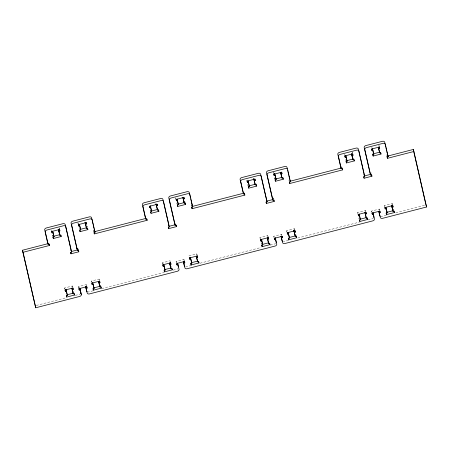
<?xml version="1.0" encoding="UTF-8"?>
<svg xmlns="http://www.w3.org/2000/svg" width="449" height="449" viewBox="0 0 449 449"><rect width="100%" height="100%" fill="white"/><g stroke="black" fill="none" stroke-linecap="round" stroke-linejoin="round"><path stroke-width="0.34" stroke-dasharray="2.25 1.68" d="M93.734 231.684L93.701 230.388M191.381 206.226L191.403 205.193M289.049 180.015L289.049 180.857M386.696 154.838L386.696 155.399M70.134 250.351L70.151 250.716M64.746 288.931L64.533 287.994L72.351 285.979L72.789 287.506M91.562 282.511L91.237 281.108L99.055 279.093L99.498 280.619M162.454 263.737L162.241 262.8L170.059 260.785L170.272 261.722M188.945 255.913L196.763 253.898L197.201 255.425M260.162 238.542L259.943 237.605L267.761 235.59L268.059 236.612M286.866 231.656L286.653 230.719L294.471 228.704L294.909 230.23M357.864 213.348L357.651 212.411L365.469 210.396L365.761 211.417M384.574 206.461L384.361 205.524L392.173 203.509L392.617 205.041M78.648 287.888L78.367 286.658L86.186 284.644L86.477 285.659M176.356 262.693L176.075 261.464L183.888 259.449L184.185 260.471M274.042 237.409L273.778 236.269L281.596 234.255L282.039 235.781M371.727 212.13L371.486 211.075L379.304 209.06L379.747 210.587M281.675 235.719L281.596 234.255M36.234 305.455L66.463 297.665M75.258 295.397L79.103 294.404A2.021 1.442 -16.1 0 0 79.799 294.117M93.151 290.778L88.874 291.884A2.021 1.442 -16.1 0 1 88.133 291.968M101.698 288.578L163.986 272.515M173.146 270.152L176.811 269.209A2.021 1.442 -16.1 0 0 177.972 268.575M191.465 265.426L186.582 266.689A2.021 1.442 -16.1 0 1 185.841 266.773M200.013 263.226L261.082 247.478M270.242 245.115L274.519 244.015A2.021 1.442 -16.1 0 0 275.534 243.51M288.561 240.395L284.284 241.495A2.021 1.442 -16.1 0 1 283.353 241.568M297.721 238.032L359.396 222.126M367.95 219.92L372.221 218.82A2.021 1.442 -16.1 0 0 373.242 218.315M386.393 215.166L381.992 216.3A2.021 1.442 -16.1 0 1 381.061 216.373M395.732 212.759L424.861 205.249M378.939 145.487L379.237 146.503M393.902 210.66L393.459 209.127L393.779 210.536M384.361 205.524L384.653 206.546M371.486 211.075L371.783 212.096M352.089 151.863L352.527 153.39M353.52 157.992L353.812 159.008M357.651 212.411L357.948 213.432M359.234 219.05L358.936 218.029L359.256 219.438M341.779 166.972L342.071 167.988M296.194 235.854L295.751 234.322L296.076 235.725M273.273 172.186L273.564 173.207M274.85 178.825L274.558 177.804L274.878 179.207M286.653 230.719L286.945 231.74M273.301 197.964L273.744 199.491M273.778 236.269L274.075 237.291M248.145 185.712L247.848 184.691L248.061 185.628M259.943 237.605L260.24 238.627M261.526 244.245L261.228 243.223L261.441 244.161M191.162 205.26L191.454 206.276M184.96 202.005L184.662 200.984L184.881 201.921M175.711 197.891L176.008 198.907M176.996 203.509L177.288 204.525M176.075 261.464L176.367 262.485M150.437 210.907L150.14 209.885L150.466 211.288M162.241 262.8L162.532 263.821M93.454 230.455L93.751 231.471M87.252 227.194L86.96 226.178L87.173 227.115M100.486 285.222L100.784 286.243M77.857 222.575L78.3 224.102M91.237 281.108L91.534 282.129M78.328 249.88L78.036 248.858L78.21 249.756M78.367 286.658L78.665 287.68M59.116 227.952L59.408 228.973M73.928 292.619L73.636 291.597L73.849 292.535M52.729 236.101L52.438 235.08L52.758 236.483M64.533 287.994L64.824 289.016M378.9 145.442L379.113 146.38M392.173 203.509L392.499 204.912M371.082 147.457L371.301 148.394M371.009 172.77L371.149 173.381M379.304 209.06L379.624 210.463M352.196 152.329L352.409 153.266M365.469 210.396L365.789 211.799M344.377 154.344L344.591 155.281M345.556 159.496L345.769 160.433M341.807 167.247L341.93 167.774M294.471 228.704L294.791 230.107M273.379 172.652L273.593 173.589M273.323 198.048L273.604 199.277M267.761 235.59L268.081 236.993M196.763 253.898L197.083 255.301M175.671 197.846L175.885 198.784M176.85 202.999L177.17 204.402M175.677 223.507L175.772 223.95M183.888 259.449L184.112 260.414M171.338 266.403L171.557 267.34M99.055 279.093L99.375 280.496M100.447 285.177L100.66 286.114M77.963 223.041L78.177 223.978M79.142 228.193L79.462 229.596M86.186 284.644L86.427 285.699M59.077 227.912L59.29 228.85M72.351 285.979L72.671 287.382M51.259 229.927L51.472 230.865"/><path stroke-width="0.67" d="M51.618 231.375L52.062 232.902L53.038 232.649L54.003 236.864L53.027 237.117L53.347 238.526L61.159 236.505L60.84 235.102L59.863 235.355L58.449 229.703M58.46 229.613L58.898 231.14L59.88 230.887L59.554 229.484L51.742 231.499L52.062 232.902M78.328 224.489L78.766 226.015L79.742 225.763L80.708 229.978L79.731 230.23L80.051 231.639L87.869 229.619L87.549 228.215L86.573 228.468L85.018 222.216M85.164 222.726L85.607 224.253L86.584 224L86.264 222.597L78.446 224.612L78.766 226.015M149.326 206.181L149.77 207.707L150.746 207.455L151.706 211.67L150.729 211.922L151.055 213.331L158.867 211.311L158.548 209.907L157.571 210.16L156.016 203.908L157.571 210.16M156.606 205.945L157.582 205.693L157.262 204.289L149.444 206.304L149.77 207.707M176.03 199.294L176.474 200.821L177.45 200.574L178.416 204.783L177.439 205.036L177.759 206.445L185.577 204.43L185.252 203.021L184.275 203.274L182.861 197.622M182.872 197.532L183.315 199.059L184.292 198.806L183.967 197.403L176.154 199.418L176.474 200.821M246.883 180.476L247.472 182.513L248.449 182.266L249.414 186.475L248.437 186.728L248.757 188.137L256.575 186.122L256.256 184.713L255.279 184.966L253.724 178.713L255.279 184.966M254.314 180.751L255.29 180.498L254.97 179.095L247.152 181.11L247.472 182.513M273.738 174.1L274.182 175.626L275.158 175.379L276.118 179.589L275.142 179.841L275.467 181.25L283.28 179.235L282.96 177.826L281.983 178.079L280.569 172.427M280.58 172.337L281.018 173.864L281.994 173.611L281.675 172.208L273.862 174.223L274.182 175.626M344.737 155.792L345.18 157.324L346.157 157.071L347.122 161.286L346.145 161.533L346.465 162.942L354.283 160.927L353.958 159.518L352.981 159.771L351.432 153.519M351.578 154.029L352.022 155.556L352.998 155.303L352.678 153.9L344.86 155.915L345.18 157.324M371.592 149.416L371.884 150.437L372.866 150.185L373.826 154.4L372.85 154.647L373.17 156.056L380.988 154.041L380.668 152.632L379.691 152.885L378.277 147.233M378.283 147.143L378.726 148.67L379.702 148.417L379.383 147.014L371.564 149.029L371.884 150.437M53.409 236.314L59.925 234.636M80.113 229.428L86.629 227.75M151.117 211.12L157.627 209.442M177.821 204.233L184.337 202.555M248.819 185.925L255.335 184.247M276.18 178.87L282.039 177.361M346.527 160.731L353.043 159.053M373.237 153.844L379.747 152.166M66.553 230.444L65.212 224.595A2.021 1.442 -16.1 0 0 62.939 223.692L46.331 227.974A2.021 1.442 -16.1 0 0 44.698 229.882L47.532 242.292L47.835 242.213M163.526 202.056L162.92 199.401A2.021 1.442 -16.1 0 0 160.647 198.497L144.034 202.78A2.021 1.442 -16.1 0 0 142.4 204.688L145.24 217.097L145.729 216.974M191.953 205.053L192.728 207.045L191.751 207.298L192.071 208.701L244.834 195.096L244.509 193.693L243.532 193.946L240.108 179.499A2.021 1.442 -16.1 0 1 241.742 177.585L258.349 173.303A2.021 1.442 -16.1 0 1 260.628 174.206L262.328 181.649M359.307 153.266L358.336 149.012A2.021 1.442 -16.1 0 0 356.057 148.108L339.45 152.391A2.021 1.442 -16.1 0 0 337.816 154.304L340.651 166.714L341.016 166.618M387.246 154.697L387.549 154.619L388.138 156.656L387.161 156.909L387.481 158.312L413.866 151.509L426.55 207L382.582 218.337A2.021 1.442 -16.1 0 1 380.309 217.439L378.793 211.226M79.664 287.809L81.325 294.533A2.021 1.442 -16.1 0 1 79.692 296.441L35.724 307.778L22.45 250.25L48.279 243.588M94.436 231.69L145.88 218.422M192.144 206.495L243.583 193.227M289.846 181.301L341.291 168.033M387.442 156.134L413.276 149.472L413.866 151.509M47.532 242.292L48.122 244.335L49.098 244.082L49.418 245.485L23.039 252.287L22.45 250.25M70.538 252.282L70.981 253.808L78.8 251.794L78.474 250.39L77.497 250.643L71.666 225.123A2.021 1.442 -16.1 0 1 73.299 223.215L89.907 218.932A2.021 1.442 -16.1 0 1 92.185 219.83L95.02 232.24L94.043 232.492L94.363 233.895L147.126 220.291L146.806 218.888L145.83 219.14L145.24 217.097M266.1 202.404L266.392 203.425L274.21 201.405L273.89 200.001L272.913 200.254L267.076 174.734A2.021 1.442 -16.1 0 1 268.71 172.826L285.323 168.543A2.021 1.442 -16.1 0 1 287.596 169.441L290.436 181.851L289.453 182.103L289.779 183.506L342.536 169.902L342.217 168.498L341.24 168.751L340.651 166.714M70.746 250.194L71.049 250.115L70.319 246.922M92.129 220.117L91.596 217.793A2.021 1.442 -16.1 0 0 89.317 216.889L72.71 221.172A2.021 1.442 -16.1 0 0 71.077 223.08L76.908 248.606L77.458 248.46M168.571 224.966L169.346 226.958L168.364 227.211L168.689 228.614L176.502 226.599L176.182 225.196L175.205 225.449L174.616 223.411L168.785 197.886A2.021 1.442 -16.1 0 1 170.418 195.977L187.025 191.695A2.021 1.442 -16.1 0 1 189.298 192.599L190.011 195.702M287.36 168.953L287.006 167.404A2.021 1.442 -16.1 0 0 284.733 166.5L268.12 170.783A2.021 1.442 -16.1 0 0 266.487 172.697L272.324 198.217L272.751 198.104M363.926 174.594L364.756 176.569L363.78 176.822L364.1 178.231L371.918 176.21L371.598 174.807L370.616 175.059L370.032 173.022L364.195 147.502A2.021 1.442 -16.1 0 1 365.828 145.588L382.441 141.306A2.021 1.442 -16.1 0 1 384.714 142.21L385.781 146.862M71.369 251.519L77.234 250.009M169.077 226.324L175.424 224.685M266.296 201.259L272.644 199.62M364.487 175.935L370.84 174.302M48.122 244.335L45.282 231.925A2.021 1.442 -16.1 0 1 46.915 230.017L63.528 225.735A2.021 1.442 -16.1 0 1 65.801 226.633L71.638 252.153L70.661 252.405L70.981 253.808M243.532 193.946L240.698 181.536A2.021 1.442 -16.1 0 1 242.331 179.628L258.938 175.346A2.021 1.442 -16.1 0 1 261.217 176.244L267.048 201.764L266.072 202.016L266.392 203.425M64.998 289.908L65.442 291.44L66.418 291.188L67.384 295.403L66.407 295.655L66.727 297.058L74.545 295.044L74.22 293.635L73.243 293.887L71.829 288.236M71.84 288.146L72.283 289.672L73.26 289.425L72.94 288.017L65.122 290.032L65.442 291.44M91.854 283.532L92.152 284.554L93.128 284.301L94.088 288.516L93.111 288.769L93.431 290.172L101.25 288.157L100.93 286.748L99.953 287.001L98.539 281.349M98.55 281.259L98.988 282.786L99.964 282.539L99.644 281.13L91.826 283.145L92.152 284.554M162.706 264.714L163.15 266.246L164.126 265.993L165.092 270.208L164.115 270.461L164.435 271.864L172.248 269.849L171.928 268.44L170.951 268.693L169.537 263.041M169.548 262.951L169.991 264.478L170.968 264.231L170.642 262.822L162.83 264.837L163.15 266.246M189.265 257.316L189.854 259.359L190.831 259.107L191.796 263.322L190.819 263.574L191.139 264.977L198.958 262.962L198.638 261.554L197.655 261.806L196.241 256.154M196.252 256.065L196.696 257.591L197.672 257.344L197.352 255.936L189.534 257.951L189.854 259.359M260.414 239.519L260.858 241.051L261.834 240.799L262.794 245.014L261.818 245.266L262.137 246.669L269.956 244.654L269.636 243.251L268.659 243.498L267.245 237.847M267.256 237.757L267.694 239.289L268.67 239.036L268.35 237.628L260.532 239.643L260.858 241.051M287.119 232.633L287.562 234.165L288.539 233.912L289.504 238.127L288.527 238.38L288.847 239.783L296.666 237.768L296.34 236.365L295.363 236.612L293.814 230.359L295.363 236.612M294.404 232.402L295.38 232.15L295.055 230.741L287.242 232.756L287.562 234.165M358.122 214.325L358.56 215.857L359.537 215.604L360.502 219.819L359.526 220.072L359.845 221.475L367.664 219.46L367.344 218.057L366.367 218.304L364.953 212.652M364.958 212.562L365.402 214.094L366.378 213.842L366.058 212.433L358.24 214.448L358.56 215.857M384.827 207.438L385.27 208.97L386.247 208.718L387.206 212.933L386.23 213.185L386.555 214.588L394.368 212.573L394.048 211.17L393.071 211.417L391.517 205.165L393.071 211.417M392.106 207.208L393.083 206.955L392.763 205.547L384.945 207.561L385.27 208.97M78.839 288.572L79.277 290.105L80.253 289.852M85.675 286.81L86.118 288.337L87.095 288.084L86.775 286.681L78.957 288.696L79.277 290.105M176.687 263.889L176.985 264.91L177.961 264.657L179.033 269.338A2.021 1.442 -16.1 0 1 177.4 271.247L89.463 293.921A2.021 1.442 -16.1 0 1 87.19 293.023L86.118 288.337M183.383 261.615L183.821 263.142L184.803 262.895L184.477 261.486L176.665 263.501L176.985 264.91M274.249 238.183L274.693 239.715L275.669 239.463L276.736 244.144A2.021 1.442 -16.1 0 1 275.102 246.052L187.171 268.727A2.021 1.442 -16.1 0 1 184.893 267.829L183.821 263.142M281.091 236.421L281.529 237.948L282.505 237.701L282.185 236.292L274.367 238.307L274.693 239.715M371.957 212.989L372.395 214.521L373.372 214.268L374.444 218.949A2.021 1.442 -16.1 0 1 372.81 220.857L284.874 243.532A2.021 1.442 -16.1 0 1 282.601 242.634L281.529 237.948M379.237 212.759L380.213 212.506L379.893 211.097L372.075 213.112L372.395 214.521M67.44 294.684L73.305 293.169M93.499 287.966L100.009 286.282M164.497 269.658L171.013 267.974M191.201 262.772L197.717 261.088M262.205 244.464L268.715 242.78M288.909 237.577L295.425 235.893M359.907 219.269L366.423 217.585M386.617 212.383L393.128 210.699M426.55 207L424.507 198.604M386.898 156.274L387.481 158.312M379.265 146.89L379.702 148.417M380.544 152.508L380.988 154.041M392.645 205.423L393.083 206.955M393.93 211.041L394.368 212.573M372.866 150.185L372.277 148.142L373.237 152.357M373.388 152.868L373.826 154.4M372.58 154.013L373.17 156.056M385.803 207.185L386.247 208.718M387.206 212.933L385.932 207.881M386.112 213.056L386.555 214.588M371.475 174.683L371.918 176.21M379.77 210.974L380.213 212.506M363.656 176.698L364.1 178.231M372.934 212.736L373.372 214.268M352.555 153.777L352.998 155.303M353.84 159.395L354.283 160.927M365.935 212.31L366.378 213.842M367.22 217.928L367.664 219.46M345.719 155.539L346.157 157.071M347.122 161.286L345.708 155.635M346.022 161.41L346.465 162.942M359.099 214.072L359.537 215.604M359.913 217.776L360.502 219.819M359.408 219.943L359.845 221.475M342.099 168.375L342.536 169.902M289.846 179.813L290.436 181.851M289.336 181.98L289.779 183.506M281.557 172.085L281.994 173.611M282.842 177.703L283.28 179.235M294.937 230.618L295.38 232.15M296.222 236.236L296.666 237.768M275.158 175.379L274.569 173.336L276.118 179.589M275.024 179.718L275.467 181.25M288.095 232.38L288.539 233.912M289.504 238.127L288.09 232.475M288.55 238.761L288.847 239.783M273.767 199.878L274.21 201.405M272.324 198.217L272.913 200.254M282.067 236.168L282.505 237.701M267.048 201.764L264.276 190.157M275.226 237.931L275.669 239.463M254.847 178.971L255.29 180.498M255.986 184.079L256.575 186.122M268.233 237.504L268.67 239.036M269.512 243.122L269.956 244.654M248.011 180.734L248.449 182.266M249.414 186.475L248.14 181.43M248.319 186.604L248.757 188.137M261.391 239.266L261.834 240.799M262.794 245.014L261.38 239.362M261.7 245.137L262.137 246.669M244.245 193.059L244.834 195.096M191.628 207.174L192.071 208.701M183.849 197.279L184.292 198.806M185.134 202.897L185.577 204.43M197.229 255.812L197.672 257.344M198.514 261.43L198.958 262.962M177.007 199.042L177.45 200.574M178.416 204.783L177.136 199.738M177.316 204.912L177.759 206.445M190.393 257.574L190.831 259.107M191.796 263.322L190.382 257.67M190.696 263.445L191.139 264.977M176.064 225.072L176.502 226.599M184.213 260.852L184.803 262.895M168.246 227.087L168.689 228.614M177.518 263.125L177.961 264.657M157.144 204.166L157.582 205.693M158.43 209.784L158.867 211.311M170.379 262.188L170.968 264.231M171.81 268.317L172.248 269.849M150.303 205.928L150.746 207.455M151.122 209.632L151.706 211.67M150.611 211.799L151.055 213.331M163.683 264.461L164.126 265.993M165.092 270.208L163.537 263.95M164.138 270.842L164.435 271.864M146.683 218.764L147.126 220.291M94.576 230.713L95.02 232.24M94.071 232.879L94.363 233.895M86.141 222.474L86.584 224M87.426 228.092L87.869 229.619M99.526 281.007L99.964 282.539M100.806 286.625L101.25 288.157M79.305 224.236L79.742 225.763M80.708 229.978L79.293 224.326M79.759 230.618L80.051 231.639M92.685 282.769L93.128 284.301M93.65 286.984L94.088 288.516M92.994 288.64L93.431 290.172M78.356 250.267L78.8 251.794M76.908 248.606L77.497 250.643M86.651 286.557L87.095 288.084M71.195 250.626L71.638 252.153M80.601 291.906L81.325 294.533M59.436 229.36L59.88 230.887M60.722 234.979L61.159 236.505M72.817 287.893L73.26 289.425M74.102 293.511L74.545 295.044M52.595 231.123L53.038 232.649M54.003 236.864L52.589 231.213M52.903 236.993L53.347 238.526M66.418 291.188L65.829 289.145L67.384 295.403M66.284 295.526L66.727 297.058M48.98 243.959L49.418 245.485M413.276 149.472L417.239 166.815M417.374 167.393L419.484 176.642M419.619 177.22L420.41 180.683M420.545 181.261L422.661 190.511M422.79 191.089L424.378 198.026M388.138 156.656L385.304 144.247A2.021 1.442 -16.1 0 0 383.025 143.349L366.418 147.631A2.021 1.442 -16.1 0 0 364.784 149.539L370.616 175.059M385.955 147.637L386.308 149.191M386.488 149.966L386.662 150.741M386.842 151.515L387.195 153.07M387.375 153.844L387.549 154.619M378.726 148.67L379.691 152.885M378.782 211.299L379.719 215.402A2.021 1.442 -16.1 0 0 380.516 216.244M364.756 176.569L358.919 151.049A2.021 1.442 -16.1 0 0 356.646 150.151L340.039 154.434A2.021 1.442 -16.1 0 0 338.406 156.342L341.24 168.751M359.425 153.794L359.789 155.393M359.913 155.921L361.131 161.242M361.249 161.769L362.955 169.217M363.073 169.744L363.802 172.938M363.926 173.471L364.167 174.532M372.917 212.815L373.254 214.28M373.321 214.571L373.72 216.328M373.787 216.62L373.854 216.912A2.021 1.442 -16.1 0 1 373.787 217.613M352.022 155.556L352.981 159.771M365.402 214.094L366.367 218.304M359.088 214.167L359.778 217.176M287.719 170.508L287.893 171.282M288.073 172.057L288.426 173.606M288.606 174.386L288.78 175.161M288.96 175.935L289.313 177.484M289.487 178.259L289.667 179.039M281.018 173.864L281.983 178.079M281.074 236.494L282.011 240.591A2.021 1.442 -16.1 0 0 282.651 241.366M262.452 182.182L262.817 183.776M262.934 184.309L264.152 189.624M275.147 237.717L276.152 242.106A2.021 1.442 -16.1 0 1 276.129 242.656M267.694 239.289L268.659 243.498M192.728 207.045L189.888 194.636A2.021 1.442 -16.1 0 0 187.615 193.738L171.002 198.02A2.021 1.442 -16.1 0 0 169.374 199.928L175.205 225.449M190.185 196.477L190.365 197.251M190.718 198.8L190.898 199.575M191.072 200.355L191.431 201.904M191.605 202.679L192.138 205.008M183.315 199.059L184.275 203.274M196.696 257.591L197.655 261.806M183.304 261.397L184.303 265.786A2.021 1.442 -16.1 0 0 184.797 266.476M169.346 226.958L163.509 201.438A2.021 1.442 -16.1 0 0 161.236 200.54L144.623 204.823A2.021 1.442 -16.1 0 0 142.99 206.731L145.83 219.14M163.649 202.589L164.014 204.183M164.138 204.716L165.838 212.158M165.962 212.691L166.203 213.758M166.326 214.285L167.174 218.006M167.297 218.54L167.539 219.606M167.662 220.133L168.757 224.921M177.574 263.496L177.972 265.252M178.04 265.544L178.376 267.009M169.991 264.478L170.951 268.693M150.292 206.018L150.982 209.032M92.303 220.891L92.657 222.446M92.836 223.22L93.016 223.995M93.19 224.769L93.903 227.873M94.077 228.648L94.43 230.202M85.607 224.253L86.573 228.468M98.988 282.786L99.953 287.001M92.674 282.864L93.499 286.473M85.596 286.591L86.601 290.98A2.021 1.442 -16.1 0 0 87.398 291.828M66.671 230.977L67.036 232.571M67.159 233.098L68.377 238.419M68.495 238.947L68.86 240.546M68.983 241.074L70.196 246.394M79.731 288.101L80.534 291.614M58.898 231.14L59.863 235.355M72.283 289.672L73.243 293.887M23.039 252.287L35.724 307.778M80.736 292.495A2.021 1.442 -16.1 0 1 80.596 293.343"/></g></svg>
